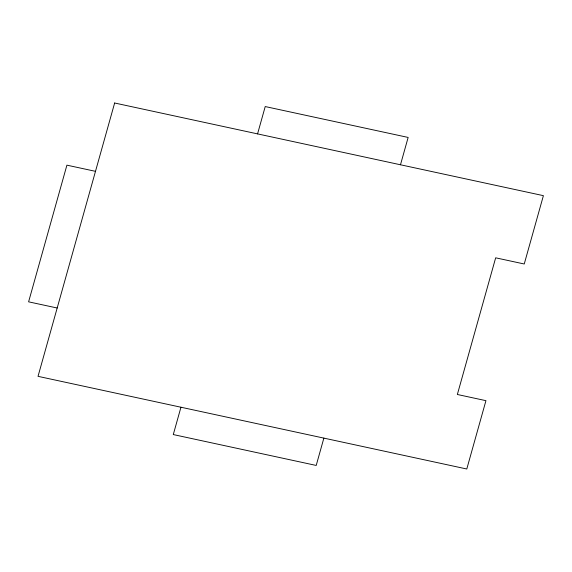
<?xml version="1.0" encoding="UTF-8"?>
<svg xmlns="http://www.w3.org/2000/svg" width="572" height="572" viewBox="0 0 572 572"><rect width="100%" height="100%" fill="white"/><g stroke="black" fill="none" stroke-linecap="round" stroke-linejoin="round"><path stroke-width="0.86" d="M180.952 407.228L173.287 434.563L316.209 465.444L323.866 438.109M257.564 133.891L265.222 106.556L408.143 137.437L400.479 164.772M95.488 171.335L66.91 165.158L28.6 301.83L57.186 308.008M114.643 103.003L38.031 376.34L466.788 468.997L485.943 400.665L457.357 394.487L495.667 257.815L524.245 263.992L543.4 195.66L114.643 103.003"/></g></svg>
